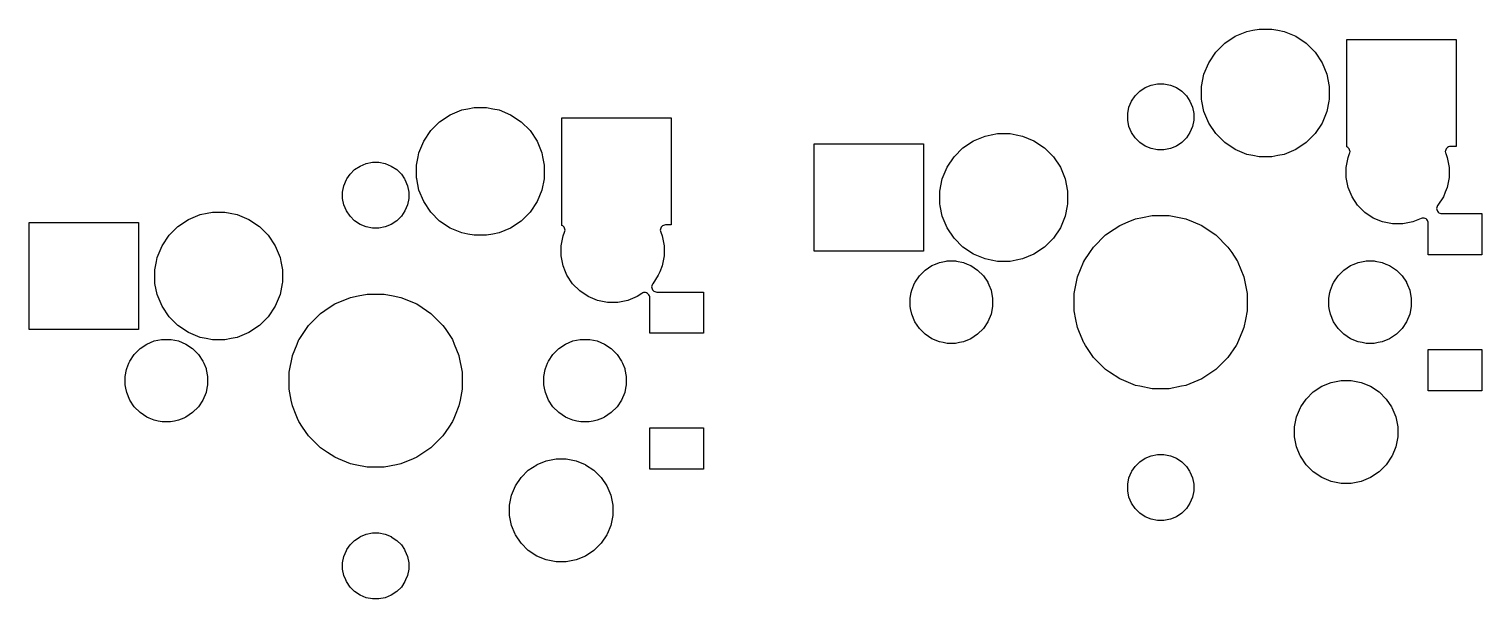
# Model space of a CAD drawing. Extents: x 70 to 347, y -163 to -55.
# Drawn here: x 114.3 to 149.55, y -127.93 to -114.09 of the extents above; entities that cross this region are included whole.
import ezdxf

# ---------------------------------------------------------------- set-up
doc = ezdxf.new("R2010")
doc.units = 0
doc.layers.add('BLACK', color=7, linetype='CONTINUOUS')

msp = doc.modelspace()

# ---------------------------------------------------------------- linework, layer by layer
at = {"layer": 'BLACK', "linetype": 'CONTINUOUS'}
for p, q in [((143.563, -114.272), (143.845, -114.155)), ((143.845, -114.155), (143.995, -114.125)), ((143.995, -114.125), (144.145, -114.095)), ((144.145, -114.095), (144.45, -114.095)), ((144.45, -114.095), (144.6, -114.125)), ((144.6, -114.125), (144.75, -114.155)), ((144.75, -114.155), (145.032, -114.272)), ((143.093, -114.657), (143.309, -114.441)), ((143.309, -114.441), (143.563, -114.272)), ((145.032, -114.272), (145.286, -114.441)), ((145.286, -114.441), (145.502, -114.657)), ((146.273, -116.956), (146.273, -114.345)), ((146.273, -114.345), (148.925, -114.345)), ((148.925, -114.345), (148.925, -116.947)), ((142.806, -115.194), (142.923, -114.912)), ((142.923, -114.912), (143.093, -114.657)), ((145.502, -114.657), (145.672, -114.912)), ((145.672, -114.912), (145.789, -115.194)), ((142.746, -115.493), (142.806, -115.194)), ((142.806, -115.194), (142.806, -115.194)), ((145.789, -115.194), (145.789, -115.194)), ((145.789, -115.194), (145.848, -115.493)), ((141.135, -115.716), (141.247, -115.604)), ((141.247, -115.604), (141.378, -115.516)), ((141.378, -115.516), (141.524, -115.456)), ((141.378, -115.516), (141.378, -115.516)), ((141.524, -115.456), (141.679, -115.425)), ((141.679, -115.425), (141.836, -115.425)), ((141.836, -115.425), (141.991, -115.456)), ((141.991, -115.456), (142.137, -115.516)), ((142.137, -115.516), (142.137, -115.516)), ((142.137, -115.516), (142.268, -115.604)), ((142.268, -115.604), (142.38, -115.716)), ((142.746, -115.799), (142.746, -115.493)), ((145.848, -115.493), (145.848, -115.799)), ((140.987, -115.993), (141.048, -115.847)), ((141.048, -115.847), (141.135, -115.716)), ((141.048, -115.847), (141.048, -115.847)), ((142.38, -115.716), (142.467, -115.847)), ((142.467, -115.847), (142.467, -115.847)), ((142.467, -115.847), (142.528, -115.993)), ((142.756, -115.847), (142.746, -115.799)), ((142.806, -116.099), (142.756, -115.847)), ((145.839, -115.847), (145.789, -116.099)), ((145.848, -115.799), (145.839, -115.847)), ((124.259, -116.346), (124.513, -116.177)), ((124.513, -116.177), (124.795, -116.06)), ((124.795, -116.06), (124.945, -116.03)), ((124.945, -116.03), (125.095, -116)), ((125.095, -116), (125.4, -116)), ((125.4, -116), (125.55, -116.03)), ((125.55, -116.03), (125.7, -116.06)), ((125.7, -116.06), (125.982, -116.177)), ((125.982, -116.177), (126.236, -116.346)), ((127.223, -118.861), (127.223, -116.25)), ((127.223, -116.25), (129.875, -116.25)), ((129.875, -116.25), (129.875, -118.852)), ((140.956, -116.147), (140.987, -115.993)), ((140.956, -116.305), (140.956, -116.147)), ((140.987, -116.46), (140.956, -116.305)), ((142.528, -115.993), (142.558, -116.147)), ((142.558, -116.305), (142.528, -116.46)), ((142.558, -116.147), (142.558, -116.305)), ((142.923, -116.381), (142.806, -116.099)), ((145.789, -116.099), (145.672, -116.381)), ((123.873, -116.817), (124.043, -116.562)), ((124.043, -116.562), (124.259, -116.346)), ((126.236, -116.346), (126.452, -116.562)), ((126.452, -116.562), (126.622, -116.817)), ((137.213, -116.812), (137.495, -116.695)), ((137.495, -116.695), (137.645, -116.665)), ((137.645, -116.665), (137.795, -116.635)), ((137.795, -116.635), (138.1, -116.635)), ((138.1, -116.635), (138.25, -116.665)), ((138.25, -116.665), (138.4, -116.695)), ((138.4, -116.695), (138.682, -116.812)), ((141.048, -116.606), (140.987, -116.46)), ((141.135, -116.737), (141.048, -116.606)), ((141.048, -116.606), (141.048, -116.606)), ((142.467, -116.606), (142.38, -116.737)), ((142.528, -116.46), (142.467, -116.606)), ((142.467, -116.606), (142.467, -116.606)), ((143.093, -116.635), (142.923, -116.381)), ((143.309, -116.851), (143.093, -116.635)), ((145.502, -116.635), (145.286, -116.851)), ((145.672, -116.381), (145.502, -116.635)), ((123.756, -117.099), (123.873, -116.817)), ((126.622, -116.817), (126.739, -117.099)), ((133.346, -119.487), (133.346, -116.885)), ((133.346, -116.885), (135.998, -116.885)), ((135.998, -116.885), (135.998, -119.487)), ((136.743, -117.197), (136.959, -116.981)), ((136.959, -116.981), (137.213, -116.812)), ((138.682, -116.812), (138.936, -116.981)), ((138.936, -116.981), (139.152, -117.197)), ((141.247, -116.848), (141.135, -116.737)), ((141.378, -116.936), (141.247, -116.848)), ((141.524, -116.996), (141.378, -116.936)), ((141.378, -116.936), (141.378, -116.936)), ((141.378, -116.936), (141.378, -116.936)), ((141.679, -117.027), (141.524, -116.996)), ((141.836, -117.027), (141.679, -117.027)), ((141.991, -116.996), (141.836, -117.027)), ((142.137, -116.936), (141.991, -116.996)), ((142.268, -116.848), (142.137, -116.936)), ((142.137, -116.936), (142.137, -116.936)), ((142.137, -116.936), (142.137, -116.936)), ((142.38, -116.737), (142.268, -116.848)), ((143.563, -117.021), (143.309, -116.851)), ((143.845, -117.138), (143.563, -117.021)), ((145.032, -117.021), (144.75, -117.138)), ((145.286, -116.851), (145.032, -117.021)), ((146.275, -116.957), (146.273, -116.956)), ((146.296, -116.968), (146.275, -116.957)), ((146.315, -116.984), (146.296, -116.968)), ((146.331, -117.003), (146.315, -116.984)), ((146.342, -117.024), (146.331, -117.003)), ((146.349, -117.048), (146.342, -117.024)), ((146.352, -117.072), (146.349, -117.048)), ((148.665, -117.048), (148.663, -117.072)), ((148.673, -117.024), (148.665, -117.048)), ((148.684, -117.003), (148.673, -117.024)), ((148.7, -116.984), (148.684, -117.003)), ((148.719, -116.968), (148.7, -116.984)), ((148.74, -116.957), (148.719, -116.968)), ((148.764, -116.95), (148.74, -116.957)), ((148.788, -116.947), (148.764, -116.95)), ((148.925, -116.947), (148.788, -116.947)), ((122.328, -117.421), (122.474, -117.361)), ((122.474, -117.361), (122.628, -117.33)), ((122.628, -117.33), (122.786, -117.33)), ((122.786, -117.33), (122.941, -117.361)), ((122.941, -117.361), (123.087, -117.421)), ((123.696, -117.398), (123.736, -117.197)), ((123.696, -117.704), (123.696, -117.398)), ((123.736, -117.197), (123.756, -117.099)), ((126.739, -117.099), (126.758, -117.197)), ((126.758, -117.197), (126.798, -117.398)), ((126.798, -117.398), (126.798, -117.704)), ((136.573, -117.452), (136.743, -117.197)), ((139.152, -117.197), (139.322, -117.452)), ((143.995, -117.167), (143.845, -117.138)), ((144.145, -117.197), (143.995, -117.167)), ((144.45, -117.197), (144.145, -117.197)), ((144.6, -117.167), (144.45, -117.197)), ((144.75, -117.138), (144.6, -117.167)), ((146.256, -117.453), (146.304, -117.211)), ((146.304, -117.211), (146.342, -117.12)), ((146.342, -117.12), (146.349, -117.097)), ((146.349, -117.097), (146.352, -117.072)), ((148.663, -117.072), (148.665, -117.097)), ((148.665, -117.097), (148.673, -117.12)), ((148.673, -117.12), (148.71, -117.211)), ((148.71, -117.211), (148.758, -117.453)), ((121.937, -117.898), (121.998, -117.752)), ((121.998, -117.752), (122.01, -117.734)), ((122.01, -117.734), (122.085, -117.621)), ((122.085, -117.621), (122.197, -117.509)), ((122.197, -117.509), (122.328, -117.421)), ((122.328, -117.421), (122.328, -117.421)), ((123.087, -117.421), (123.087, -117.421)), ((123.087, -117.421), (123.218, -117.509)), ((123.218, -117.509), (123.33, -117.621)), ((123.33, -117.621), (123.405, -117.734)), ((123.405, -117.734), (123.417, -117.752)), ((123.417, -117.752), (123.478, -117.898)), ((123.702, -117.734), (123.696, -117.704)), ((123.756, -118.004), (123.702, -117.734)), ((126.792, -117.734), (126.739, -118.004)), ((126.798, -117.704), (126.792, -117.734)), ((136.396, -118.033), (136.456, -117.734)), ((136.456, -117.734), (136.573, -117.452)), ((136.456, -117.734), (136.456, -117.734)), ((139.322, -117.452), (139.439, -117.734)), ((139.439, -117.734), (139.439, -117.734)), ((139.439, -117.734), (139.498, -118.033)), ((146.256, -117.699), (146.256, -117.453)), ((146.304, -117.941), (146.256, -117.699)), ((148.758, -117.699), (148.71, -117.941)), ((148.758, -117.453), (148.758, -117.699)), ((121.906, -118.052), (121.937, -117.898)), ((121.906, -118.21), (121.906, -118.052)), ((123.478, -117.898), (123.508, -118.052)), ((123.508, -118.052), (123.508, -118.21)), ((123.873, -118.286), (123.756, -118.004)), ((126.739, -118.004), (126.622, -118.286)), ((136.396, -118.339), (136.396, -118.033)), ((139.498, -118.033), (139.498, -118.339)), ((146.352, -118.056), (146.304, -117.941)), ((146.399, -118.169), (146.352, -118.056)), ((148.663, -118.056), (148.616, -118.169)), ((148.71, -117.941), (148.663, -118.056)), ((121.937, -118.365), (121.906, -118.21)), ((121.998, -118.511), (121.937, -118.365)), ((123.478, -118.365), (123.417, -118.511)), ((123.508, -118.21), (123.478, -118.365)), ((124.043, -118.54), (123.873, -118.286)), ((126.622, -118.286), (126.452, -118.54)), ((136.406, -118.387), (136.396, -118.339)), ((136.456, -118.639), (136.406, -118.387)), ((139.489, -118.387), (139.439, -118.639)), ((139.498, -118.339), (139.489, -118.387)), ((146.536, -118.374), (146.399, -118.169)), ((146.71, -118.548), (146.536, -118.374)), ((148.456, -118.426), (148.453, -118.45)), ((148.453, -118.45), (148.456, -118.475)), ((148.463, -118.402), (148.456, -118.426)), ((148.474, -118.381), (148.463, -118.402)), ((148.479, -118.374), (148.474, -118.381)), ((148.616, -118.169), (148.479, -118.374)), ((148.479, -118.374), (148.479, -118.374)), ((114.296, -121.392), (114.296, -118.79)), ((114.296, -118.79), (116.948, -118.79)), ((116.948, -118.79), (116.948, -121.392)), ((117.909, -118.886), (118.163, -118.717)), ((118.163, -118.717), (118.445, -118.6)), ((118.445, -118.6), (118.617, -118.566)), ((118.617, -118.566), (118.745, -118.54)), ((118.745, -118.54), (119.05, -118.54)), ((119.05, -118.54), (119.178, -118.566)), ((119.178, -118.566), (119.35, -118.6)), ((119.35, -118.6), (119.632, -118.717)), ((119.632, -118.717), (119.886, -118.886)), ((122.085, -118.642), (121.998, -118.511)), ((121.998, -118.511), (121.998, -118.511)), ((122.197, -118.753), (122.085, -118.642)), ((122.328, -118.841), (122.197, -118.753)), ((123.218, -118.753), (123.087, -118.841)), ((123.33, -118.642), (123.218, -118.753)), ((123.417, -118.511), (123.33, -118.642)), ((123.417, -118.511), (123.417, -118.511)), ((124.259, -118.756), (124.043, -118.54)), ((124.513, -118.926), (124.259, -118.756)), ((126.236, -118.756), (125.982, -118.926)), ((126.452, -118.54), (126.236, -118.756)), ((136.573, -118.921), (136.456, -118.639)), ((139.439, -118.639), (139.322, -118.921)), ((140.762, -118.864), (140.968, -118.779)), ((140.968, -118.779), (141.145, -118.706)), ((141.145, -118.706), (141.313, -118.672)), ((141.313, -118.672), (141.55, -118.625)), ((141.55, -118.625), (141.964, -118.625)), ((141.964, -118.625), (142.202, -118.672)), ((142.202, -118.672), (142.37, -118.706)), ((142.37, -118.706), (142.547, -118.779)), ((142.547, -118.779), (142.753, -118.864)), ((146.915, -118.685), (146.71, -118.548)), ((147.142, -118.779), (146.915, -118.685)), ((146.915, -118.685), (146.915, -118.685)), ((146.915, -118.685), (146.915, -118.685)), ((147.384, -118.827), (147.142, -118.779)), ((147.751, -118.803), (147.631, -118.827)), ((147.872, -118.779), (147.751, -118.803)), ((148.077, -118.694), (147.872, -118.779)), ((148.101, -118.687), (148.077, -118.694)), ((148.125, -118.685), (148.101, -118.687)), ((148.15, -118.687), (148.125, -118.685)), ((148.173, -118.694), (148.15, -118.687)), ((148.195, -118.706), (148.173, -118.694)), ((148.214, -118.721), (148.195, -118.706)), ((148.229, -118.74), (148.214, -118.721)), ((148.241, -118.762), (148.229, -118.74)), ((148.248, -118.785), (148.241, -118.762)), ((148.25, -118.81), (148.248, -118.785)), ((148.25, -119.577), (148.25, -118.81)), ((148.456, -118.475), (148.463, -118.498)), ((148.463, -118.498), (148.474, -118.52)), ((148.474, -118.52), (148.49, -118.539)), ((148.49, -118.539), (148.509, -118.554)), ((148.509, -118.554), (148.53, -118.566)), ((148.53, -118.566), (148.554, -118.573)), ((148.554, -118.573), (148.578, -118.575)), ((148.578, -118.575), (149.552, -118.575)), ((149.552, -118.575), (149.552, -119.577)), ((117.523, -119.357), (117.693, -119.102)), ((117.693, -119.102), (117.909, -118.886)), ((119.886, -118.886), (120.102, -119.102)), ((120.102, -119.102), (120.272, -119.357)), ((122.474, -118.901), (122.328, -118.841)), ((122.328, -118.841), (122.328, -118.841)), ((122.328, -118.841), (122.328, -118.841)), ((122.628, -118.932), (122.474, -118.901)), ((122.786, -118.932), (122.628, -118.932)), ((122.941, -118.901), (122.786, -118.932)), ((123.087, -118.841), (122.941, -118.901)), ((123.087, -118.841), (123.087, -118.841)), ((123.087, -118.841), (123.087, -118.841)), ((124.795, -119.043), (124.513, -118.926)), ((124.945, -119.072), (124.795, -119.043)), ((125.095, -119.102), (124.945, -119.072)), ((125.4, -119.102), (125.095, -119.102)), ((125.55, -119.072), (125.4, -119.102)), ((125.7, -119.043), (125.55, -119.072)), ((125.982, -118.926), (125.7, -119.043)), ((127.206, -119.358), (127.254, -119.116)), ((127.225, -118.862), (127.223, -118.861)), ((127.246, -118.873), (127.225, -118.862)), ((127.265, -118.889), (127.246, -118.873)), ((127.254, -119.116), (127.292, -119.025)), ((127.281, -118.908), (127.265, -118.889)), ((127.292, -118.929), (127.281, -118.908)), ((127.299, -118.953), (127.292, -118.929)), ((127.292, -119.025), (127.299, -119.002)), ((127.302, -118.977), (127.299, -118.953)), ((127.299, -119.002), (127.302, -118.977)), ((129.615, -118.953), (129.613, -118.977)), ((129.613, -118.977), (129.615, -119.002)), ((129.623, -118.929), (129.615, -118.953)), ((129.615, -119.002), (129.623, -119.025)), ((129.634, -118.908), (129.623, -118.929)), ((129.623, -119.025), (129.66, -119.116)), ((129.65, -118.889), (129.634, -118.908)), ((129.669, -118.873), (129.65, -118.889)), ((129.66, -119.116), (129.708, -119.358)), ((129.69, -118.862), (129.669, -118.873)), ((129.714, -118.855), (129.69, -118.862)), ((129.738, -118.852), (129.714, -118.855)), ((129.875, -118.852), (129.738, -118.852)), ((136.743, -119.175), (136.573, -118.921)), ((139.322, -118.921), (139.152, -119.175)), ((140.125, -119.387), (140.418, -119.094)), ((140.418, -119.094), (140.63, -118.953)), ((140.63, -118.953), (140.762, -118.864)), ((140.762, -118.864), (140.762, -118.864)), ((142.753, -118.864), (142.753, -118.864)), ((142.753, -118.864), (142.885, -118.953)), ((142.885, -118.953), (143.097, -119.094)), ((143.097, -119.094), (143.389, -119.387)), ((147.631, -118.827), (147.384, -118.827)), ((117.406, -119.639), (117.523, -119.357)), ((120.272, -119.357), (120.389, -119.639)), ((127.206, -119.604), (127.206, -119.358)), ((129.708, -119.358), (129.708, -119.604)), ((135.998, -119.487), (133.346, -119.487)), ((136.959, -119.391), (136.743, -119.175)), ((137.213, -119.561), (136.959, -119.391)), ((138.936, -119.391), (138.682, -119.561)), ((139.152, -119.175), (138.936, -119.391)), ((140.036, -119.521), (140.125, -119.387)), ((143.389, -119.387), (143.479, -119.521)), ((117.346, -119.938), (117.386, -119.737)), ((117.386, -119.737), (117.406, -119.639)), ((120.389, -119.639), (120.408, -119.737)), ((120.408, -119.737), (120.448, -119.938)), ((127.254, -119.846), (127.206, -119.604)), ((127.315, -119.993), (127.254, -119.846)), ((129.66, -119.846), (129.599, -119.993)), ((129.708, -119.604), (129.66, -119.846)), ((136.039, -119.949), (136.203, -119.839)), ((136.203, -119.839), (136.292, -119.803)), ((136.203, -119.839), (136.203, -119.839)), ((136.292, -119.803), (136.385, -119.764)), ((136.385, -119.764), (136.55, -119.731)), ((136.55, -119.731), (136.579, -119.725)), ((136.579, -119.725), (136.776, -119.725)), ((136.776, -119.725), (136.805, -119.731)), ((136.805, -119.731), (136.969, -119.764)), ((136.969, -119.764), (137.063, -119.803)), ((137.063, -119.803), (137.152, -119.839)), ((137.152, -119.839), (137.152, -119.839)), ((137.152, -119.839), (137.315, -119.949)), ((137.495, -119.678), (137.213, -119.561)), ((137.645, -119.707), (137.495, -119.678)), ((137.795, -119.737), (137.645, -119.707)), ((138.1, -119.737), (137.795, -119.737)), ((138.25, -119.707), (138.1, -119.737)), ((138.4, -119.678), (138.25, -119.707)), ((138.682, -119.561), (138.4, -119.678)), ((139.737, -120.113), (139.887, -119.751)), ((139.887, -119.751), (139.896, -119.731)), ((139.896, -119.731), (139.899, -119.725)), ((139.899, -119.725), (140.036, -119.521)), ((143.479, -119.521), (143.615, -119.725)), ((143.615, -119.725), (143.619, -119.731)), ((143.619, -119.731), (143.628, -119.751)), ((143.628, -119.751), (143.778, -120.113)), ((146.199, -119.949), (146.363, -119.839)), ((146.363, -119.839), (146.452, -119.803)), ((146.363, -119.839), (146.363, -119.839)), ((146.452, -119.803), (146.545, -119.764)), ((146.545, -119.764), (146.71, -119.731)), ((146.71, -119.731), (146.739, -119.725)), ((146.739, -119.725), (146.936, -119.725)), ((146.936, -119.725), (146.965, -119.731)), ((146.965, -119.731), (147.129, -119.764)), ((147.129, -119.764), (147.223, -119.803)), ((147.223, -119.803), (147.312, -119.839)), ((147.312, -119.839), (147.312, -119.839)), ((147.312, -119.839), (147.475, -119.949)), ((149.552, -119.577), (148.25, -119.577)), ((117.346, -120.244), (117.346, -119.938)), ((120.448, -119.938), (120.448, -120.244)), ((127.349, -120.074), (127.315, -119.993)), ((127.486, -120.279), (127.349, -120.074)), ((129.566, -120.074), (129.429, -120.279)), ((129.599, -119.993), (129.566, -120.074)), ((135.796, -120.244), (135.9, -120.088)), ((135.9, -120.088), (136.039, -119.949)), ((137.315, -119.949), (137.455, -120.088)), ((137.455, -120.088), (137.559, -120.244)), ((139.656, -120.519), (139.722, -120.191)), ((139.722, -120.191), (139.737, -120.113)), ((143.778, -120.113), (143.793, -120.191)), ((143.793, -120.191), (143.858, -120.519)), ((145.956, -120.244), (146.06, -120.088)), ((146.06, -120.088), (146.199, -119.949)), ((147.475, -119.949), (147.615, -120.088)), ((147.615, -120.088), (147.719, -120.244)), ((117.352, -120.274), (117.346, -120.244)), ((117.406, -120.544), (117.352, -120.274)), ((117.523, -120.826), (117.406, -120.544)), ((120.389, -120.544), (120.272, -120.826)), ((120.442, -120.274), (120.389, -120.544)), ((120.448, -120.244), (120.442, -120.274)), ((122.095, -120.611), (122.283, -120.573)), ((122.283, -120.573), (122.5, -120.53)), ((122.5, -120.53), (122.914, -120.53)), ((122.914, -120.53), (123.132, -120.573)), ((123.132, -120.573), (123.32, -120.611)), ((127.66, -120.453), (127.486, -120.279)), ((127.865, -120.59), (127.66, -120.453)), ((129.164, -120.513), (129.05, -120.59)), ((129.186, -120.502), (129.164, -120.513)), ((129.21, -120.495), (129.186, -120.502)), ((129.234, -120.492), (129.21, -120.495)), ((129.258, -120.495), (129.234, -120.492)), ((129.282, -120.502), (129.258, -120.495)), ((129.303, -120.513), (129.282, -120.502)), ((129.322, -120.529), (129.303, -120.513)), ((129.338, -120.548), (129.322, -120.529)), ((129.349, -120.569), (129.338, -120.548)), ((129.356, -120.593), (129.349, -120.569)), ((129.406, -120.331), (129.403, -120.355)), ((129.403, -120.355), (129.406, -120.38)), ((129.413, -120.307), (129.406, -120.331)), ((129.406, -120.38), (129.413, -120.403)), ((129.424, -120.286), (129.413, -120.307)), ((129.413, -120.403), (129.424, -120.425)), ((129.429, -120.279), (129.424, -120.286)), ((129.424, -120.425), (129.44, -120.444)), ((129.429, -120.279), (129.429, -120.279)), ((129.44, -120.444), (129.459, -120.459)), ((129.459, -120.459), (129.48, -120.471)), ((129.48, -120.471), (129.504, -120.478)), ((129.504, -120.478), (129.528, -120.48)), ((129.528, -120.48), (130.661, -120.48)), ((130.661, -120.48), (130.661, -121.482)), ((135.676, -120.628), (135.703, -120.495)), ((135.703, -120.495), (135.715, -120.434)), ((135.715, -120.434), (135.768, -120.305)), ((135.768, -120.305), (135.79, -120.252)), ((135.79, -120.252), (135.796, -120.244)), ((137.559, -120.244), (137.564, -120.252)), ((137.564, -120.252), (137.587, -120.305)), ((137.587, -120.305), (137.64, -120.434)), ((137.64, -120.434), (137.652, -120.495)), ((137.652, -120.495), (137.678, -120.628)), ((139.656, -120.933), (139.656, -120.519)), ((143.858, -120.519), (143.858, -120.933)), ((145.836, -120.628), (145.863, -120.495)), ((145.863, -120.495), (145.875, -120.434)), ((145.875, -120.434), (145.928, -120.305)), ((145.928, -120.305), (145.95, -120.252)), ((145.95, -120.252), (145.956, -120.244)), ((147.719, -120.244), (147.724, -120.252)), ((147.724, -120.252), (147.747, -120.305)), ((147.747, -120.305), (147.8, -120.434)), ((147.8, -120.434), (147.812, -120.495)), ((147.812, -120.495), (147.838, -120.628)), ((117.693, -121.08), (117.523, -120.826)), ((120.272, -120.826), (120.102, -121.08)), ((121.368, -120.999), (121.58, -120.858)), ((121.58, -120.858), (121.712, -120.769)), ((121.712, -120.769), (122.095, -120.611)), ((123.32, -120.611), (123.703, -120.769)), ((123.703, -120.769), (123.835, -120.858)), ((123.835, -120.858), (124.047, -120.999)), ((128.092, -120.684), (127.865, -120.59)), ((127.865, -120.59), (127.865, -120.59)), ((127.865, -120.59), (127.865, -120.59)), ((128.334, -120.732), (128.092, -120.684)), ((128.581, -120.732), (128.334, -120.732)), ((128.822, -120.684), (128.581, -120.732)), ((129.05, -120.59), (128.822, -120.684)), ((129.05, -120.59), (129.05, -120.59)), ((129.05, -120.59), (129.05, -120.59)), ((129.359, -120.617), (129.356, -120.593)), ((129.359, -121.482), (129.359, -120.617)), ((135.676, -120.825), (135.676, -120.628)), ((135.687, -120.879), (135.676, -120.825)), ((135.715, -121.018), (135.687, -120.879)), ((137.668, -120.879), (137.64, -121.018)), ((137.678, -120.825), (137.668, -120.879)), ((137.678, -120.628), (137.678, -120.825)), ((145.836, -120.825), (145.836, -120.628)), ((145.847, -120.879), (145.836, -120.825)), ((145.875, -121.018), (145.847, -120.879)), ((147.828, -120.879), (147.8, -121.018)), ((147.838, -120.825), (147.828, -120.879)), ((147.838, -120.628), (147.838, -120.825)), ((117.909, -121.296), (117.693, -121.08)), ((120.102, -121.08), (119.886, -121.296)), ((121.075, -121.292), (121.368, -120.999)), ((124.047, -120.999), (124.339, -121.292)), ((135.79, -121.2), (135.715, -121.018)), ((135.9, -121.364), (135.79, -121.2)), ((137.564, -121.2), (137.455, -121.364)), ((137.64, -121.018), (137.564, -121.2)), ((139.699, -121.148), (139.656, -120.933)), ((139.737, -121.339), (139.699, -121.148)), ((143.816, -121.148), (143.778, -121.339)), ((143.858, -120.933), (143.816, -121.148)), ((145.95, -121.2), (145.875, -121.018)), ((146.06, -121.364), (145.95, -121.2)), ((147.724, -121.2), (147.615, -121.364)), ((147.8, -121.018), (147.724, -121.2)), ((116.948, -121.392), (114.296, -121.392)), ((117.508, -121.634), (117.529, -121.63)), ((117.529, -121.63), (117.726, -121.63)), ((117.726, -121.63), (117.746, -121.634)), ((118.163, -121.466), (117.909, -121.296)), ((118.445, -121.583), (118.163, -121.466)), ((118.595, -121.612), (118.445, -121.583)), ((118.745, -121.642), (118.595, -121.612)), ((119.2, -121.612), (119.05, -121.642)), ((119.35, -121.583), (119.2, -121.612)), ((119.632, -121.466), (119.35, -121.583)), ((119.886, -121.296), (119.632, -121.466)), ((120.847, -121.634), (121.025, -121.367)), ((121.025, -121.367), (121.075, -121.292)), ((124.339, -121.292), (124.39, -121.367)), ((124.39, -121.367), (124.568, -121.634)), ((127.668, -121.634), (127.689, -121.63)), ((127.689, -121.63), (127.886, -121.63)), ((127.886, -121.63), (127.906, -121.634)), ((130.661, -121.482), (129.359, -121.482)), ((136.039, -121.504), (135.9, -121.364)), ((136.203, -121.613), (136.039, -121.504)), ((136.385, -121.689), (136.203, -121.613)), ((137.152, -121.613), (136.969, -121.689)), ((137.315, -121.504), (137.152, -121.613)), ((137.455, -121.364), (137.315, -121.504)), ((139.79, -121.466), (139.737, -121.339)), ((139.893, -121.715), (139.79, -121.466)), ((143.725, -121.466), (143.622, -121.715)), ((143.778, -121.339), (143.725, -121.466)), ((146.199, -121.504), (146.06, -121.364)), ((146.363, -121.613), (146.199, -121.504)), ((146.545, -121.689), (146.363, -121.613)), ((147.312, -121.613), (147.129, -121.689)), ((147.475, -121.504), (147.312, -121.613)), ((147.615, -121.364), (147.475, -121.504)), ((116.85, -121.993), (116.989, -121.854)), ((116.989, -121.854), (117.153, -121.744)), ((117.153, -121.744), (117.335, -121.669)), ((117.335, -121.669), (117.508, -121.634)), ((117.746, -121.634), (117.919, -121.669)), ((117.919, -121.669), (118.102, -121.744)), ((118.102, -121.744), (118.265, -121.854)), ((118.265, -121.854), (118.405, -121.993)), ((119.05, -121.642), (118.745, -121.642)), ((120.687, -122.018), (120.801, -121.744)), ((120.801, -121.744), (120.846, -121.636)), ((120.846, -121.636), (120.847, -121.634)), ((124.568, -121.634), (124.569, -121.636)), ((124.569, -121.636), (124.614, -121.744)), ((124.614, -121.744), (124.728, -122.018)), ((127.01, -121.993), (127.149, -121.854)), ((127.149, -121.854), (127.313, -121.744)), ((127.313, -121.744), (127.495, -121.669)), ((127.495, -121.669), (127.668, -121.634)), ((127.906, -121.634), (128.079, -121.669)), ((128.079, -121.669), (128.262, -121.744)), ((128.262, -121.744), (128.425, -121.854)), ((128.425, -121.854), (128.565, -121.993)), ((136.482, -121.708), (136.385, -121.689)), ((136.579, -121.727), (136.482, -121.708)), ((136.776, -121.727), (136.579, -121.727)), ((136.873, -121.708), (136.776, -121.727)), ((136.969, -121.689), (136.873, -121.708)), ((139.896, -121.721), (139.893, -121.715)), ((139.931, -121.775), (139.896, -121.721)), ((140.125, -122.066), (139.931, -121.775)), ((143.584, -121.775), (143.389, -122.066)), ((143.619, -121.721), (143.584, -121.775)), ((143.622, -121.715), (143.619, -121.721)), ((146.642, -121.708), (146.545, -121.689)), ((146.739, -121.727), (146.642, -121.708)), ((146.936, -121.727), (146.739, -121.727)), ((147.033, -121.708), (146.936, -121.727)), ((147.129, -121.689), (147.033, -121.708)), ((148.25, -122.877), (148.25, -121.875)), ((148.25, -121.875), (149.552, -121.875)), ((149.552, -121.875), (149.552, -122.877)), ((116.665, -122.339), (116.718, -122.21)), ((116.718, -122.21), (116.74, -122.157)), ((116.74, -122.157), (116.85, -121.993)), ((116.74, -122.157), (116.74, -122.157)), ((118.405, -121.993), (118.514, -122.157)), ((118.514, -122.157), (118.514, -122.157)), ((118.514, -122.157), (118.537, -122.21)), ((118.537, -122.21), (118.59, -122.339)), ((120.606, -122.424), (120.685, -122.027)), ((120.685, -122.027), (120.687, -122.018)), ((124.728, -122.018), (124.729, -122.027)), ((124.729, -122.027), (124.808, -122.424)), ((126.825, -122.339), (126.878, -122.21)), ((126.878, -122.21), (126.9, -122.157)), ((126.9, -122.157), (127.01, -121.993)), ((126.9, -122.157), (126.9, -122.157)), ((128.565, -121.993), (128.674, -122.157)), ((128.674, -122.157), (128.674, -122.157)), ((128.674, -122.157), (128.697, -122.21)), ((128.697, -122.21), (128.75, -122.339)), ((140.418, -122.358), (140.125, -122.066)), ((143.389, -122.066), (143.097, -122.358)), ((116.626, -122.533), (116.66, -122.364)), ((116.626, -122.73), (116.626, -122.533)), ((116.66, -122.364), (116.665, -122.339)), ((118.59, -122.339), (118.595, -122.364)), ((118.595, -122.364), (118.628, -122.533)), ((118.628, -122.533), (118.628, -122.73)), ((120.606, -122.838), (120.606, -122.424)), ((124.808, -122.424), (124.808, -122.838)), ((126.786, -122.533), (126.82, -122.364)), ((126.786, -122.73), (126.786, -122.533)), ((126.82, -122.364), (126.825, -122.339)), ((128.75, -122.339), (128.755, -122.364)), ((128.755, -122.364), (128.788, -122.533)), ((128.788, -122.533), (128.788, -122.73)), ((140.517, -122.424), (140.418, -122.358)), ((140.762, -122.588), (140.517, -122.424)), ((140.859, -122.628), (140.762, -122.588)), ((140.762, -122.588), (140.762, -122.588)), ((140.762, -122.588), (140.762, -122.588)), ((141.145, -122.746), (140.859, -122.628)), ((142.656, -122.628), (142.37, -122.746)), ((142.753, -122.588), (142.656, -122.628)), ((142.998, -122.424), (142.753, -122.588)), ((142.753, -122.588), (142.753, -122.588)), ((142.753, -122.588), (142.753, -122.588)), ((143.097, -122.358), (142.998, -122.424)), ((145.665, -122.768), (145.892, -122.673)), ((145.892, -122.673), (146.134, -122.625)), ((146.134, -122.625), (146.381, -122.625)), ((146.381, -122.625), (146.622, -122.673)), ((146.622, -122.673), (146.85, -122.768)), ((116.643, -122.814), (116.626, -122.73)), ((116.665, -122.923), (116.643, -122.814)), ((116.74, -123.105), (116.665, -122.923)), ((118.59, -122.923), (118.514, -123.105)), ((118.612, -122.814), (118.59, -122.923)), ((118.628, -122.73), (118.612, -122.814)), ((120.66, -123.105), (120.606, -122.838)), ((124.808, -122.838), (124.755, -123.105)), ((126.803, -122.814), (126.786, -122.73)), ((126.825, -122.923), (126.803, -122.814)), ((126.9, -123.105), (126.825, -122.923)), ((128.75, -122.923), (128.674, -123.105)), ((128.772, -122.814), (128.75, -122.923)), ((128.788, -122.73), (128.772, -122.814)), ((141.251, -122.768), (141.145, -122.746)), ((141.55, -122.827), (141.251, -122.768)), ((141.964, -122.827), (141.55, -122.827)), ((142.264, -122.768), (141.964, -122.827)), ((142.37, -122.746), (142.264, -122.768)), ((145.286, -123.079), (145.46, -122.904)), ((145.46, -122.904), (145.665, -122.768)), ((145.665, -122.768), (145.665, -122.768)), ((146.85, -122.768), (146.85, -122.768)), ((146.85, -122.768), (147.055, -122.904)), ((147.055, -122.904), (147.229, -123.079)), ((149.552, -122.877), (148.25, -122.877)), ((116.85, -123.269), (116.74, -123.105)), ((116.989, -123.409), (116.85, -123.269)), ((118.405, -123.269), (118.265, -123.409)), ((118.514, -123.105), (118.405, -123.269)), ((120.687, -123.244), (120.66, -123.105)), ((120.779, -123.467), (120.687, -123.244)), ((124.728, -123.244), (124.635, -123.467)), ((124.755, -123.105), (124.728, -123.244)), ((127.01, -123.269), (126.9, -123.105)), ((127.149, -123.409), (127.01, -123.269)), ((128.565, -123.269), (128.425, -123.409)), ((128.674, -123.105), (128.565, -123.269)), ((145.054, -123.511), (145.149, -123.284)), ((145.149, -123.284), (145.158, -123.269)), ((145.158, -123.269), (145.286, -123.079)), ((147.229, -123.079), (147.356, -123.269)), ((147.356, -123.269), (147.366, -123.284)), ((147.366, -123.284), (147.46, -123.511)), ((117.153, -123.518), (116.989, -123.409)), ((117.207, -123.54), (117.153, -123.518)), ((117.153, -123.518), (117.153, -123.518)), ((117.153, -123.518), (117.153, -123.518)), ((117.335, -123.594), (117.207, -123.54)), ((117.43, -123.613), (117.335, -123.594)), ((117.529, -123.632), (117.43, -123.613)), ((117.726, -123.632), (117.529, -123.632)), ((117.825, -123.613), (117.726, -123.632)), ((117.919, -123.594), (117.825, -123.613)), ((118.048, -123.54), (117.919, -123.594)), ((118.102, -123.518), (118.048, -123.54)), ((118.265, -123.409), (118.102, -123.518)), ((118.102, -123.518), (118.102, -123.518)), ((118.102, -123.518), (118.102, -123.518)), ((120.813, -123.547), (120.779, -123.467)), ((120.846, -123.626), (120.813, -123.547)), ((120.934, -123.759), (120.846, -123.626)), ((124.569, -123.626), (124.481, -123.759)), ((124.602, -123.547), (124.569, -123.626)), ((124.635, -123.467), (124.602, -123.547)), ((127.313, -123.518), (127.149, -123.409)), ((127.367, -123.54), (127.313, -123.518)), ((127.313, -123.518), (127.313, -123.518)), ((127.313, -123.518), (127.313, -123.518)), ((127.495, -123.594), (127.367, -123.54)), ((127.59, -123.613), (127.495, -123.594)), ((127.689, -123.632), (127.59, -123.613)), ((127.886, -123.632), (127.689, -123.632)), ((127.985, -123.613), (127.886, -123.632)), ((128.079, -123.594), (127.985, -123.613)), ((128.208, -123.54), (128.079, -123.594)), ((128.262, -123.518), (128.208, -123.54)), ((128.425, -123.409), (128.262, -123.518)), ((128.262, -123.518), (128.262, -123.518)), ((128.262, -123.518), (128.262, -123.518)), ((145.006, -123.753), (145.054, -123.511)), ((147.46, -123.511), (147.508, -123.753)), ((121.075, -123.971), (120.934, -123.759)), ((121.368, -124.263), (121.075, -123.971)), ((124.339, -123.971), (124.047, -124.263)), ((124.481, -123.759), (124.339, -123.971)), ((129.359, -124.782), (129.359, -123.78)), ((129.359, -123.78), (130.661, -123.78)), ((130.661, -123.78), (130.661, -124.782)), ((145.006, -123.999), (145.006, -123.753)), ((145.054, -124.241), (145.006, -123.999)), ((147.508, -123.999), (147.46, -124.241)), ((147.508, -123.753), (147.508, -123.999)), ((121.539, -124.377), (121.368, -124.263)), ((121.712, -124.493), (121.539, -124.377)), ((123.876, -124.377), (123.703, -124.493)), ((124.047, -124.263), (123.876, -124.377)), ((141.524, -124.456), (141.679, -124.425)), ((141.679, -124.425), (141.836, -124.425)), ((141.836, -124.425), (141.991, -124.456)), ((145.143, -124.456), (145.054, -124.241)), ((147.46, -124.241), (147.371, -124.456)), ((121.802, -124.53), (121.712, -124.493)), ((121.712, -124.493), (121.712, -124.493)), ((121.712, -124.493), (121.712, -124.493)), ((122.095, -124.651), (121.802, -124.53)), ((122.206, -124.674), (122.095, -124.651)), ((122.5, -124.732), (122.206, -124.674)), ((122.914, -124.732), (122.5, -124.732)), ((123.209, -124.674), (122.914, -124.732)), ((123.32, -124.651), (123.209, -124.674)), ((123.613, -124.53), (123.32, -124.651)), ((123.703, -124.493), (123.613, -124.53)), ((123.703, -124.493), (123.703, -124.493)), ((123.703, -124.493), (123.703, -124.493)), ((126.41, -124.809), (126.615, -124.673)), ((126.615, -124.673), (126.626, -124.668)), ((126.626, -124.668), (126.842, -124.578)), ((126.842, -124.578), (127.084, -124.53)), ((127.084, -124.53), (127.331, -124.53)), ((127.331, -124.53), (127.572, -124.578)), ((127.572, -124.578), (127.788, -124.668)), ((127.788, -124.668), (127.8, -124.673)), ((127.8, -124.673), (128.005, -124.809)), ((130.661, -124.782), (129.359, -124.782)), ((141.058, -124.831), (141.135, -124.716)), ((141.135, -124.716), (141.247, -124.604)), ((141.247, -124.604), (141.378, -124.516)), ((141.378, -124.516), (141.524, -124.456)), ((141.378, -124.516), (141.378, -124.516)), ((141.991, -124.456), (142.137, -124.516)), ((142.137, -124.516), (142.137, -124.516)), ((142.137, -124.516), (142.268, -124.604)), ((142.268, -124.604), (142.38, -124.716)), ((142.38, -124.716), (142.457, -124.831)), ((145.149, -124.469), (145.143, -124.456)), ((145.286, -124.674), (145.149, -124.469)), ((145.46, -124.848), (145.286, -124.674)), ((147.229, -124.674), (147.055, -124.848)), ((147.366, -124.469), (147.229, -124.674)), ((147.371, -124.456), (147.366, -124.469)), ((126.099, -125.189), (126.236, -124.984)), ((126.236, -124.984), (126.41, -124.809)), ((128.005, -124.809), (128.179, -124.984)), ((128.179, -124.984), (128.316, -125.189)), ((140.956, -125.147), (140.987, -124.993)), ((140.956, -125.305), (140.956, -125.147)), ((140.987, -124.993), (141.048, -124.847)), ((141.048, -124.847), (141.058, -124.831)), ((142.457, -124.831), (142.467, -124.847)), ((142.467, -124.847), (142.528, -124.993)), ((142.528, -124.993), (142.558, -125.147)), ((142.558, -125.147), (142.558, -125.305)), ((145.665, -124.985), (145.46, -124.848)), ((145.892, -125.079), (145.665, -124.985)), ((145.665, -124.985), (145.665, -124.985)), ((145.665, -124.985), (145.665, -124.985)), ((146.134, -125.127), (145.892, -125.079)), ((146.381, -125.127), (146.134, -125.127)), ((146.622, -125.079), (146.381, -125.127)), ((146.85, -124.985), (146.622, -125.079)), ((147.055, -124.848), (146.85, -124.985)), ((146.85, -124.985), (146.85, -124.985)), ((146.85, -124.985), (146.85, -124.985)), ((125.956, -125.658), (126.004, -125.416)), ((126.004, -125.416), (126.099, -125.189)), ((126.099, -125.189), (126.099, -125.189)), ((128.316, -125.189), (128.316, -125.189)), ((128.316, -125.189), (128.41, -125.416)), ((128.41, -125.416), (128.458, -125.658)), ((140.987, -125.46), (140.956, -125.305)), ((141.048, -125.606), (140.987, -125.46)), ((142.528, -125.46), (142.467, -125.606)), ((142.558, -125.305), (142.528, -125.46)), ((125.956, -125.904), (125.956, -125.658)), ((128.458, -125.658), (128.458, -125.904)), ((141.135, -125.737), (141.048, -125.606)), ((141.048, -125.606), (141.048, -125.606)), ((141.247, -125.848), (141.135, -125.737)), ((141.378, -125.936), (141.247, -125.848)), ((142.268, -125.848), (142.137, -125.936)), ((142.38, -125.737), (142.268, -125.848)), ((142.467, -125.606), (142.38, -125.737)), ((142.467, -125.606), (142.467, -125.606)), ((126.004, -126.146), (125.956, -125.904)), ((126.093, -126.361), (126.004, -126.146)), ((128.41, -126.146), (128.321, -126.361)), ((128.458, -125.904), (128.41, -126.146)), ((141.524, -125.996), (141.378, -125.936)), ((141.378, -125.936), (141.378, -125.936)), ((141.378, -125.936), (141.378, -125.936)), ((141.679, -126.027), (141.524, -125.996)), ((141.836, -126.027), (141.679, -126.027)), ((141.991, -125.996), (141.836, -126.027)), ((142.137, -125.936), (141.991, -125.996)), ((142.137, -125.936), (142.137, -125.936)), ((142.137, -125.936), (142.137, -125.936)), ((122.085, -126.621), (122.197, -126.509)), ((122.197, -126.509), (122.328, -126.421)), ((122.328, -126.421), (122.336, -126.418)), ((122.336, -126.418), (122.474, -126.361)), ((122.474, -126.361), (122.628, -126.33)), ((122.628, -126.33), (122.786, -126.33)), ((122.786, -126.33), (122.941, -126.361)), ((122.941, -126.361), (123.079, -126.418)), ((123.079, -126.418), (123.087, -126.421)), ((123.087, -126.421), (123.218, -126.509)), ((123.218, -126.509), (123.33, -126.621)), ((126.099, -126.374), (126.093, -126.361)), ((126.236, -126.579), (126.099, -126.374)), ((128.316, -126.374), (128.179, -126.579)), ((128.321, -126.361), (128.316, -126.374)), ((121.906, -127.052), (121.937, -126.898)), ((121.937, -126.898), (121.998, -126.752)), ((121.998, -126.752), (122.009, -126.735)), ((122.009, -126.735), (122.085, -126.621)), ((123.33, -126.621), (123.406, -126.735)), ((123.406, -126.735), (123.417, -126.752)), ((123.417, -126.752), (123.478, -126.898)), ((123.478, -126.898), (123.508, -127.052)), ((126.41, -126.753), (126.236, -126.579)), ((126.615, -126.89), (126.41, -126.753)), ((126.842, -126.984), (126.615, -126.89)), ((126.615, -126.89), (126.615, -126.89)), ((126.615, -126.89), (126.615, -126.89)), ((127.8, -126.89), (127.572, -126.984)), ((128.005, -126.753), (127.8, -126.89)), ((127.8, -126.89), (127.8, -126.89)), ((127.8, -126.89), (127.8, -126.89)), ((128.179, -126.579), (128.005, -126.753)), ((121.906, -127.21), (121.906, -127.052)), ((121.937, -127.365), (121.906, -127.21)), ((123.508, -127.21), (123.478, -127.365)), ((123.508, -127.052), (123.508, -127.21)), ((127.084, -127.032), (126.842, -126.984)), ((127.331, -127.032), (127.084, -127.032)), ((127.572, -126.984), (127.331, -127.032)), ((121.98, -127.469), (121.937, -127.365)), ((121.998, -127.511), (121.98, -127.469)), ((122.085, -127.642), (121.998, -127.511)), ((123.417, -127.511), (123.33, -127.642)), ((123.434, -127.469), (123.417, -127.511)), ((123.478, -127.365), (123.434, -127.469)), ((122.197, -127.753), (122.085, -127.642)), ((122.328, -127.841), (122.197, -127.753)), ((122.474, -127.901), (122.328, -127.841)), ((122.328, -127.841), (122.328, -127.841)), ((122.328, -127.841), (122.328, -127.841)), ((122.628, -127.932), (122.474, -127.901)), ((122.786, -127.932), (122.628, -127.932)), ((122.941, -127.901), (122.786, -127.932)), ((123.087, -127.841), (122.941, -127.901)), ((123.218, -127.753), (123.087, -127.841)), ((123.087, -127.841), (123.087, -127.841)), ((123.087, -127.841), (123.087, -127.841)), ((123.33, -127.642), (123.218, -127.753))]:
    msp.add_line(p, q, dxfattribs=at)

doc.saveas('drawing.dxf')
